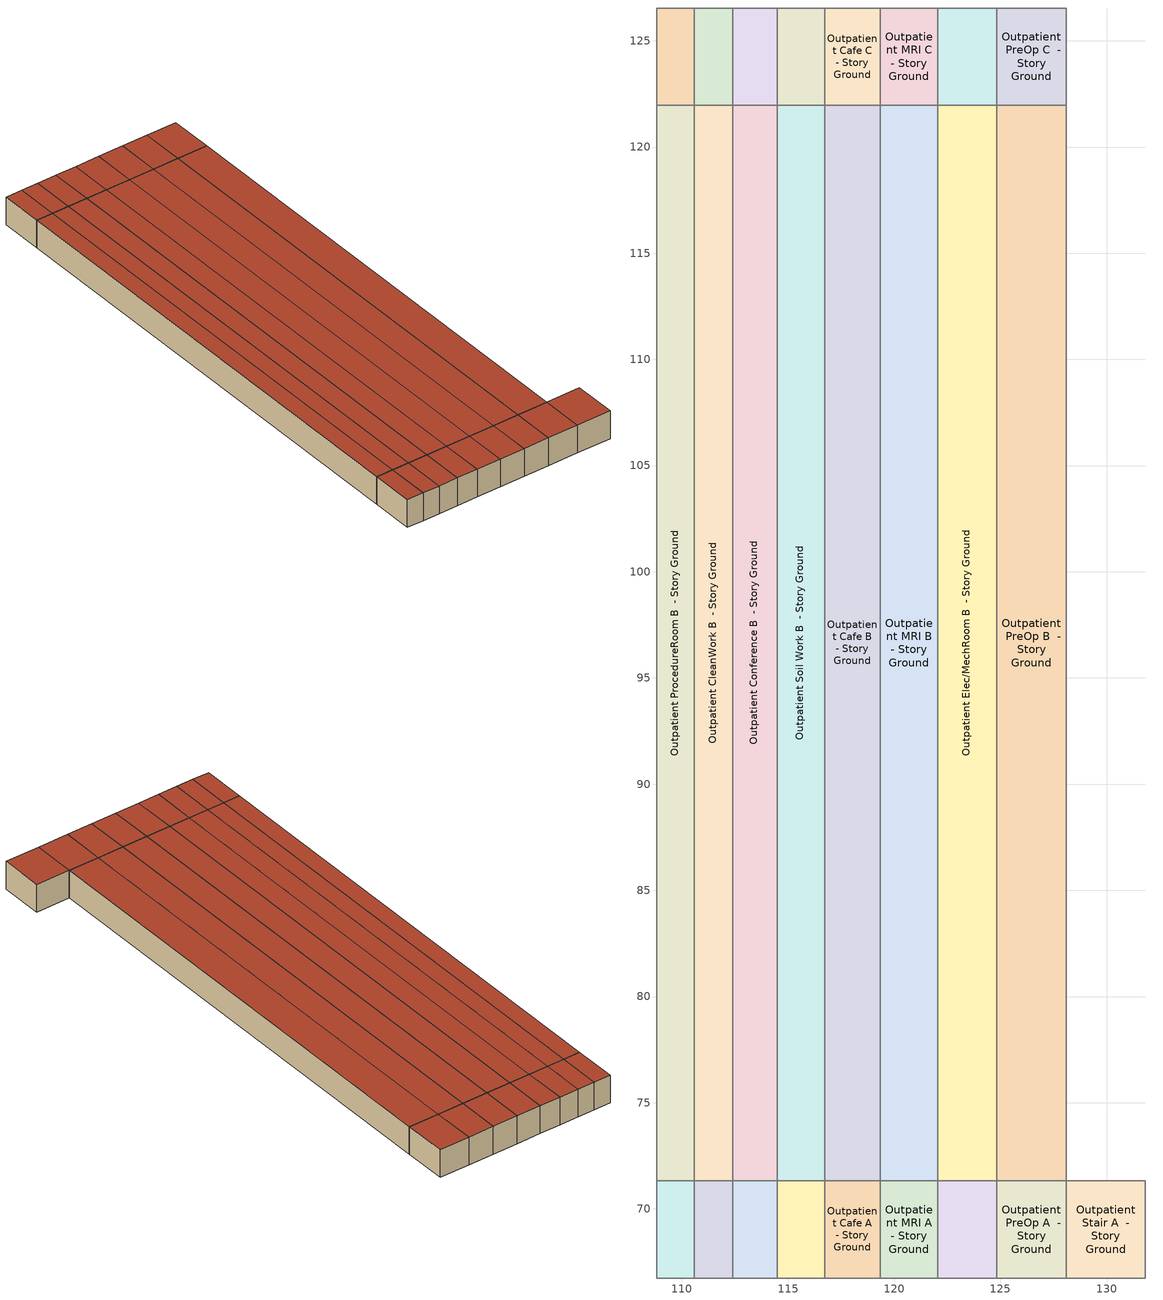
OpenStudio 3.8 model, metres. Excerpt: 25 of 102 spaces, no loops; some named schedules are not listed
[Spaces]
Outpatient ProcedureRoom A  - Story Ground
 floor ground (Foundation F 126 Perim 0 Area 814): 108.82,66.74 108.82,71.32 110.6,71.32 110.6,66.74 z0
 wall to Outpatient MRI_Control A  - Story Ground: 108.82,71.32 108.82,66.74 z0:3.05
 wall to Outpatient ProcedureRoom B  - Story Ground: 110.6,71.32 108.82,71.32 z0:3.05
 wall to Outpatient CleanWork A  - Story Ground: 110.6,66.74 110.6,71.32 z0:3.05
 wall adiabatic (Typical Interior Wall): 108.82,66.74 110.6,66.74 z0:3.05
 roof outside: 110.6,66.74 110.6,71.32 108.82,71.32 108.82,66.74 z3.05
Outpatient ProcedureRoom B  - Story Ground
 floor ground (Foundation F 126 Perim 0 Area 9016): 108.82,71.32 108.82,121.98 110.6,121.98 110.6,71.32 z0
 wall to Outpatient MRI_Control B  - Story Ground: 108.82,121.98 108.82,71.32 z0:3.05
 wall to Outpatient ProcedureRoom C  - Story Ground: 110.6,121.98 108.82,121.98 z0:3.05
 wall to Outpatient CleanWork B  - Story Ground: 110.6,71.32 110.6,121.98 z0:3.05
 roof outside: 110.6,71.32 110.6,121.98 108.82,121.98 108.82,71.32 z3.05
Outpatient ProcedureRoom C  - Story Ground
 floor ground (Foundation F 126 Perim 0 Area 814): 108.82,121.98 108.82,126.55 110.6,126.55 110.6,121.98 z0
 wall to Outpatient MRI_Control C  - Story Ground: 108.82,126.55 108.82,121.98 z0:3.05
 wall adiabatic (Typical Interior Wall): 110.6,126.55 108.82,126.55 z0:3.05
 wall to Outpatient CleanWork C  - Story Ground: 110.6,121.98 110.6,126.55 z0:3.05
 roof outside: 110.6,121.98 110.6,126.55 108.82,126.55 108.82,121.98 z3.05
Outpatient CleanWork A  - Story Ground
 floor ground (Foundation F 126 Perim 0 Area 825): 110.6,66.74 110.6,71.32 112.4,71.32 112.4,66.74 z0
 wall to Outpatient CleanWork B  - Story Ground: 112.4,71.32 110.6,71.32 z0:3.05
 wall to Outpatient Conference A  - Story Ground: 112.4,66.74 112.4,71.32 z0:3.05
 wall adiabatic (Typical Interior Wall): 110.6,66.74 112.4,66.74 z0:3.05
 roof outside: 112.4,66.74 112.4,71.32 110.6,71.32 110.6,66.74 z3.05
Outpatient CleanWork B  - Story Ground
 floor ground (Foundation F 126 Perim 0 Area 9145): 110.6,71.32 110.6,121.98 112.4,121.98 112.4,71.32 z0
 wall to Outpatient CleanWork C  - Story Ground: 112.4,121.98 110.6,121.98 z0:3.05
 wall to Outpatient Conference B  - Story Ground: 112.4,71.32 112.4,121.98 z0:3.05
 roof outside: 112.4,71.32 112.4,121.98 110.6,121.98 110.6,71.32 z3.05
Outpatient CleanWork C  - Story Ground
 floor ground (Foundation F 126 Perim 0 Area 825): 110.6,121.98 110.6,126.55 112.4,126.55 112.4,121.98 z0
 wall adiabatic (Typical Interior Wall): 112.4,126.55 110.6,126.55 z0:3.05
 wall to Outpatient Conference C  - Story Ground: 112.4,121.98 112.4,126.55 z0:3.05
 roof outside: 112.4,121.98 112.4,126.55 110.6,126.55 110.6,121.98 z3.05
Outpatient Conference A  - Story Ground
 floor ground (Foundation F 126 Perim 0 Area 953): 112.4,66.74 112.4,71.32 114.49,71.32 114.49,66.74 z0
 wall to Outpatient Conference B  - Story Ground: 114.49,71.32 112.4,71.32 z0:3.05
 wall to Outpatient Soil Work A  - Story Ground: 114.49,66.74 114.49,71.32 z0:3.05
 wall adiabatic (Typical Interior Wall): 112.4,66.74 114.49,66.74 z0:3.05
 roof outside: 114.49,66.74 114.49,71.32 112.4,71.32 112.4,66.74 z3.05
Outpatient Conference B  - Story Ground
 floor ground (Foundation F 126 Perim 0 Area 10562): 112.4,71.32 112.4,121.98 114.49,121.98 114.49,71.32 z0
 wall to Outpatient Conference C  - Story Ground: 114.49,121.98 112.4,121.98 z0:3.05
 wall to Outpatient Soil Work B  - Story Ground: 114.49,71.32 114.49,121.98 z0:3.05
 roof outside: 114.49,71.32 114.49,121.98 112.4,121.98 112.4,71.32 z3.05
Outpatient Conference C  - Story Ground
 floor ground (Foundation F 126 Perim 0 Area 953): 112.4,121.98 112.4,126.55 114.49,126.55 114.49,121.98 z0
 wall adiabatic (Typical Interior Wall): 114.49,126.55 112.4,126.55 z0:3.05
 wall to Outpatient Soil Work C  - Story Ground: 114.49,121.98 114.49,126.55 z0:3.05
 roof outside: 114.49,121.98 114.49,126.55 112.4,126.55 112.4,121.98 z3.05
Outpatient Soil Work A  - Story Ground
 floor ground (Foundation F 126 Perim 0 Area 1023): 114.49,66.74 114.49,71.32 116.72,71.32 116.72,66.74 z0
 wall to Outpatient Soil Work B  - Story Ground: 116.72,71.32 114.49,71.32 z0:3.05
 wall to Outpatient Cafe A  - Story Ground: 116.72,66.74 116.72,71.32 z0:3.05
 wall adiabatic (Typical Interior Wall): 114.49,66.74 116.72,66.74 z0:3.05
 roof outside: 116.72,66.74 116.72,71.32 114.49,71.32 114.49,66.74 z3.05
Outpatient Soil Work B  - Story Ground
 floor ground (Foundation F 126 Perim 0 Area 11335): 114.49,71.32 114.49,121.98 116.72,121.98 116.72,71.32 z0
 wall to Outpatient Soil Work C  - Story Ground: 116.72,121.98 114.49,121.98 z0:3.05
 wall to Outpatient Cafe B  - Story Ground: 116.72,71.32 116.72,121.98 z0:3.05
 roof outside: 116.72,71.32 116.72,121.98 114.49,121.98 114.49,71.32 z3.05
Outpatient Soil Work C  - Story Ground
 floor ground (Foundation F 126 Perim 0 Area 1023): 114.49,121.98 114.49,126.55 116.72,126.55 116.72,121.98 z0
 wall adiabatic (Typical Interior Wall): 116.72,126.55 114.49,126.55 z0:3.05
 wall to Outpatient Cafe C  - Story Ground: 116.72,121.98 116.72,126.55 z0:3.05
 roof outside: 116.72,121.98 116.72,126.55 114.49,126.55 114.49,121.98 z3.05
Outpatient Cafe A  - Story Ground
 floor ground (Foundation F 126 Perim 0 Area 1197): 116.72,66.74 116.72,71.32 119.34,71.32 119.34,66.74 z0
 wall to Outpatient Cafe B  - Story Ground: 119.34,71.32 116.72,71.32 z0:3.05
 wall to Outpatient MRI A  - Story Ground: 119.34,66.74 119.34,71.32 z0:3.05
 wall adiabatic (Typical Interior Wall): 116.72,66.74 119.34,66.74 z0:3.05
 roof outside: 119.34,66.74 119.34,71.32 116.72,71.32 116.72,66.74 z3.05
Outpatient Cafe B  - Story Ground
 floor ground (Foundation F 126 Perim 0 Area 13267): 116.72,71.32 116.72,121.98 119.34,121.98 119.34,71.32 z0
 wall to Outpatient Cafe C  - Story Ground: 119.34,121.98 116.72,121.98 z0:3.05
 wall to Outpatient MRI B  - Story Ground: 119.34,71.32 119.34,121.98 z0:3.05
 roof outside: 119.34,71.32 119.34,121.98 116.72,121.98 116.72,71.32 z3.05
Outpatient Cafe C  - Story Ground
 floor ground (Foundation F 126 Perim 0 Area 1197): 116.72,121.98 116.72,126.55 119.34,126.55 119.34,121.98 z0
 wall adiabatic (Typical Interior Wall): 119.34,126.55 116.72,126.55 z0:3.05
 wall to Outpatient MRI C  - Story Ground: 119.34,121.98 119.34,126.55 z0:3.05
 roof outside: 119.34,121.98 119.34,126.55 116.72,126.55 116.72,121.98 z3.05
Outpatient MRI A  - Story Ground
 floor ground (Foundation F 126 Perim 0 Area 1244): 119.34,66.74 119.34,71.32 122.06,71.32 122.06,66.74 z0
 wall to Outpatient MRI B  - Story Ground: 122.06,71.32 119.34,71.32 z0:3.05
 wall to Outpatient Elec/MechRoom A  - Story Ground: 122.06,66.74 122.06,71.32 z0:3.05
 wall adiabatic (Typical Interior Wall): 119.34,66.74 122.06,66.74 z0:3.05
 roof outside: 122.06,66.74 122.06,71.32 119.34,71.32 119.34,66.74 z3.05
Outpatient MRI B  - Story Ground
 floor ground (Foundation F 126 Perim 0 Area 13782): 119.34,71.32 119.34,121.98 122.06,121.98 122.06,71.32 z0
 wall to Outpatient MRI C  - Story Ground: 122.06,121.98 119.34,121.98 z0:3.05
 wall to Outpatient Elec/MechRoom B  - Story Ground: 122.06,71.32 122.06,121.98 z0:3.05
 roof outside: 122.06,71.32 122.06,121.98 119.34,121.98 119.34,71.32 z3.05
Outpatient MRI C  - Story Ground
 floor ground (Foundation F 126 Perim 0 Area 1244): 119.34,121.98 119.34,126.55 122.06,126.55 122.06,121.98 z0
 wall adiabatic (Typical Interior Wall): 122.06,126.55 119.34,126.55 z0:3.05
 wall to Outpatient Elec/MechRoom C  - Story Ground: 122.06,121.98 122.06,126.55 z0:3.05
 roof outside: 122.06,121.98 122.06,126.55 119.34,126.55 119.34,121.98 z3.05
Outpatient Elec/MechRoom A  - Story Ground
 floor ground (Foundation F 126 Perim 0 Area 1267): 122.06,66.74 122.06,71.32 124.83,71.32 124.83,66.74 z0
 wall to Outpatient Elec/MechRoom B  - Story Ground: 124.83,71.32 122.06,71.32 z0:3.05
 wall to Outpatient PreOp A  - Story Ground: 124.83,66.74 124.83,71.32 z0:3.05
 wall adiabatic (Typical Interior Wall): 122.06,66.74 124.83,66.74 z0:3.05
 roof outside: 124.83,66.74 124.83,71.32 122.06,71.32 122.06,66.74 z3.05
Outpatient Elec/MechRoom B  - Story Ground
 floor ground (Foundation F 126 Perim 0 Area 14039): 122.06,71.32 122.06,121.98 124.83,121.98 124.83,71.32 z0
 wall to Outpatient Elec/MechRoom C  - Story Ground: 124.83,121.98 122.06,121.98 z0:3.05
 wall to Outpatient PreOp B  - Story Ground: 124.83,71.32 124.83,121.98 z0:3.05
 roof outside: 124.83,71.32 124.83,121.98 122.06,121.98 122.06,71.32 z3.05
Outpatient Elec/MechRoom C  - Story Ground
 floor ground (Foundation F 126 Perim 0 Area 1267): 122.06,121.98 122.06,126.55 124.83,126.55 124.83,121.98 z0
 wall adiabatic (Typical Interior Wall): 124.83,126.55 122.06,126.55 z0:3.05
 wall to Outpatient PreOp C  - Story Ground: 124.83,121.98 124.83,126.55 z0:3.05
 roof outside: 124.83,121.98 124.83,126.55 122.06,126.55 122.06,121.98 z3.05
Outpatient PreOp A  - Story Ground
 floor ground (Foundation F 126 Perim 0 Area 150): 124.83,66.74 124.83,71.32 128.11,71.32 128.11,66.74 z0
 wall to Outpatient PreOp B  - Story Ground: 128.11,71.32 124.83,71.32 z0:3.05
 wall to Outpatient Stair A  - Story Ground: 128.11,66.74 128.11,71.32 z0:3.05
 wall adiabatic (Typical Interior Wall): 124.83,66.74 128.11,66.74 z0:3.05
 roof outside: 128.11,66.74 128.11,71.32 124.83,71.32 124.83,66.74 z3.05
Outpatient PreOp B  - Story Ground
 floor ground (Foundation F 126 Perim 0 Area 16615): 124.83,71.32 124.83,121.98 128.11,121.98 128.11,71.32 z0
 wall to Outpatient PreOp C  - Story Ground: 128.11,121.98 124.83,121.98 z0:3.05
 wall to Outpatient Stair B  - Story Ground: 128.11,71.32 128.11,121.98 z0:3.05
 roof outside: 128.11,71.32 128.11,121.98 124.83,121.98 124.83,71.32 z3.05
Outpatient PreOp C  - Story Ground
 floor ground (Foundation F 126 Perim 0 Area 150): 124.83,121.98 124.83,126.55 128.11,126.55 128.11,121.98 z0
 wall adiabatic (Typical Interior Wall): 128.11,126.55 124.83,126.55 z0:3.05
 wall to Outpatient Stair C  - Story Ground: 128.11,121.98 128.11,126.55 z0:3.05
 roof outside: 128.11,121.98 128.11,126.55 124.83,126.55 124.83,121.98 z3.05
Outpatient Stair A  - Story Ground
 floor ground (Foundation F 126 Perim 0 Area 1697): 128.11,66.74 128.11,71.32 131.83,71.32 131.83,66.74 z0
 wall to Outpatient Stair B  - Story Ground: 131.83,71.32 128.11,71.32 z0:3.05
 wall to Outpatient Lobby A  - Story Ground: 131.83,66.74 131.83,71.32 z0:3.05
 wall adiabatic (Typical Interior Wall): 128.11,66.74 131.83,66.74 z0:3.05
 roof outside: 131.83,66.74 131.83,71.32 128.11,71.32 128.11,66.74 z3.05
[Site]
Marietta Dobbins Af_GA_USA: Latitude {deg}=33.92; Longitude {deg}=-84.52; Time Zone {hr}=-5; Elevation {m}=326; Terrain=City
[Site:WaterMainsTemperature]
Calculation Method=Correlation; Annual Average Outdoor Air Temperature {C}=16.8267; Maximum Difference In Monthly Average Outdoor Air Temperatures {deltaC}=22.58
[SizingPeriod:DesignDay] Barometric Pressure {Pa}=97470; Rain Indicator=No; Snow Indicator=No; Day of Month=21; Daylight Saving Time Indicator=No; Humidity Condition Type=Wetbulb; Dry-Bulb Temperature Range Modifier Type=DefaultMultipliers
Name | Maximum Dry-Bulb Temperature {C} | Daily Dry-Bulb Temperature Range {deltaC} | Wind Speed {m/s} | Wind Direction {deg} | Month | Day Type | Wetbulb or DewPoint at Maximum Dry-Bulb {C} | Solar Model Indicator | ASHRAE Clear Sky Optical Depth for Beam Irradiance | ASHRAE Clear Sky Optical Depth for Diffuse Irradiance | Sky Clearness
Marietta Dobbins Af Ann Clg .4% Condns DB=>MWB 1 | 34.2 | 9.7 | 2.6 | 300 | 7 | SummerDesignDay | 23.4 | ASHRAETau | 0.439 | 2.196
Marietta Dobbins Af Ann Clg .4% Condns WB=>MDB 1 | 31.1 | 9.7 | 2.6 | 300 | 7 | SummerDesignDay | 25.2 | ASHRAETau | 0.439 | 2.196
Marietta Dobbins Af Ann Htg 99.6% Condns DB 1 | -7.3 | 0 | 4.9 | 310 | 1 | WinterDesignDay | -7.3 | ASHRAEClearSky |  |  | 0
Marietta Dobbins Af August .4% Condns DB=>MCWB 1 | 35.6 | 9.2 | 2.6 | 300 | 8 | SummerDesignDay | 24 | ASHRAETau | 0.427 | 2.269
[ClimateZones]
Climate Zone Institution Name 1=ASHRAE; Climate Zone Document Name 1=ANSI/ASHRAE Standard 169; Climate Zone Document Year 1=2006; Climate Zone Value 1=ASHRAE 169-2013-3A
[Building]
ComStock DOE Ref Pre-1980|Outpatient: Default Construction Set=ComStock DOE Ref Pre-1980 - Outpatient - ASHRAE 169-2013-3A; Default Schedule Set=Building Default Schedule Set; Standards Building Type=Outpatient
[Site:GroundTemperature:FCfactorMethod]
January Ground Temperature {C}=16; February Ground Temperature {C}=11.9; March Ground Temperature {C}=7.7; April Ground Temperature {C}=4; May Ground Temperature {C}=7.9; June Ground Temperature {C}=13.8; July Ground Temperature {C}=17.2; August Ground Temperature {C}=20.8; September Ground Temperature {C}=24.8; October Ground Temperature {C}=26.1; November Ground Temperature {C}=26.5; December Ground Temperature {C}=22.5
[Construction:FfactorGroundFloor] F-Factor {W/m-K}=1.26344; PerimeterExposed {m}=0
Name | Area {m2}
Foundation F 126 Perim 0 Area 1697 | 16.9717
Foundation F 126 Perim 0 Area 150 | 14.9955
Foundation F 126 Perim 0 Area 16615 | 166.155
Foundation F 126 Perim 0 Area 14039 | 140.394
Foundation F 126 Perim 0 Area 1267 | 12.6706
Foundation F 126 Perim 0 Area 1244 | 12.4381
Foundation F 126 Perim 0 Area 13267 | 132.666
Foundation F 126 Perim 0 Area 1197 | 11.9732
Foundation F 126 Perim 0 Area 1023 | 10.2295
Foundation F 126 Perim 0 Area 953 | 9.53203
Foundation F 126 Perim 0 Area 9016 | 90.1614
Foundation F 126 Perim 0 Area 825 | 8.25334
Foundation F 126 Perim 0 Area 814 | 8.13709
Foundation F 126 Perim 0 Area 13782 | 137.818
Foundation F 126 Perim 0 Area 9145 | 91.4494
Foundation F 126 Perim 0 Area 11335 | 113.346
Foundation F 126 Perim 0 Area 10562 | 105.618
[DefaultConstructionSet]
ComStock DOE Ref Pre-1980 - Outpatient - ASHRAE 169-2013-3A: Default Exterior Surface Constructions=Default Surface Constructions 1; Default Interior Surface Constructions=Default Surface Constructions 2; Default Ground Contact Surface Constructions=Default Surface Constructions 3; Default Exterior SubSurface Constructions=Default Sub Surface Constructions 1; Default Interior SubSurface Constructions=Default Sub Surface Constructions 2; Interior Partition Construction=Typical Interior Partition
[DefaultSurfaceConstructions]
Name | Floor Construction | Wall Construction | Roof Ceiling Construction
Default Surface Constructions 1 | Typical Insulated Exterior Mass Floor | Typical Insulated Wood Framed Exterior Wall R-4.44 | Typical IEAD Roof R-10.0
Default Surface Constructions 2 | Typical Interior Floor | Typical Interior Wall | Typical Interior Ceiling
Default Surface Constructions 3 | Typical Insulated Carpeted 6in Slab Floor | Typical Insulated Basement Mass Wall
[Construction]
Typical Insulated Exterior Mass Floor: 4 in. Normalweight Concrete Floor, Typical Carpet Pad
Typical IEAD Roof R-10.0: Roof Membrane, Typical Insulation R-8.88, Metal Roof Surface
Typical Interior Floor: 100mm Normalweight concrete floor, CP02 CARPET PAD
Typical Interior Wall: G01 13mm gypsum board, G01 13mm gypsum board
Typical Interior Ceiling: CP02 CARPET PAD, 100mm Normalweight concrete floor
Typical Insulated Carpeted 6in Slab Floor: 6 in. Normalweight Concrete Floor, Typical Carpet Pad
Typical Insulated Basement Mass Wall: 8 in. Concrete Block Basement Wall
U 1.22 SHGC 0.54 Simple Glazing Window U-1.22 SHGC 0.54: U 1.22 SHGC 0.54 Simple Glazing U-1.22 SHGC 0.54
U 1.22 SHGC 0.54 Simple Glazing Window U-1.22 SHGC 0.54 1: U 1.22 SHGC 0.54 Simple Glazing U-1.22 SHGC 0.54 1
Typical Insulated Metal Door: F08 Metal surface, Typical Insulation R-2.27 1
U 0.88 SHGC 0.16 Sgl Ref-A-L Clr 6mm: REF A CLEAR LO 6MM
Typical Overhead Door: Typical Insulation R-2.27 1
Typical Interior Window: Clear 3mm
Typical Interior Door; Typical Interior Partition: G05 25mm wood
Typical Insulated Wood Framed Exterior Wall R-4.44: 25mm Stucco, 5/8 in. Gypsum Board, Typical Insulation R-2.27 1, 5/8 in. Gypsum Board
InteriorFurnishings 1: Std Wood 6inch 1
[Material] Thermal Absorptance=0.9
Name | Roughness | Thickness {m} | Conductivity {W/m-K} | Density {kg/m3} | Specific Heat {J/kg-K} | Solar Absorptance | Visible Absorptance
4 in. Normalweight Concrete Floor | MediumRough | 0.1016 | 2.31 | 2322 | 832 | 0.7 | 0.7
25mm Stucco | Smooth | 0.0254 | 0.72 | 1856 | 840 | 0.7 | 0.7
5/8 in. Gypsum Board | MediumSmooth | 0.0159 | 0.16 | 800 | 1090 | 0.7 | 0.7
Roof Membrane | VeryRough | 0.0095 | 0.16 | 1121.29 | 1460 | 0.7 | 0.7
Metal Roof Surface; F08 Metal surface | Smooth | 0.0008 | 45.28 | 7824 | 500 | 0.7 | 0.7
100mm Normalweight concrete floor | MediumRough | 0.1016 | 2.31045 | 2322 | 832.557 | 0.7 | 0.7
G01 13mm gypsum board | Smooth | 0.0127 | 0.160031 | 800.001 | 1090.73 | 0.7 | 0.5
6 in. Normalweight Concrete Floor | MediumRough | 0.1524 | 2.31 | 2322 | 832 | 0.7 | 0.7
8 in. Concrete Block Basement Wall | MediumRough | 0.2032 | 1.326 | 1842 | 912 | 0.7 | 0.7
G05 25mm wood | MediumSmooth | 0.0254 | 0.15 | 608 | 1630 | 0.5 | 0.5
Std Wood 6inch 1 | MediumSmooth | 0.15 | 0.12 | 540 | 1210 | 0.7 | 0.7
[Material:NoMass] Roughness=Smooth; Thermal Absorptance=0.9; Solar Absorptance=0.7
Name | Thermal Resistance {m2-K/W} | Visible Absorptance
Typical Carpet Pad; CP02 CARPET PAD | 0.21648 | 0.8
Typical Insulation R-8.88 | 1.56434 | 0.7
Typical Insulation R-2.27 1 | 0.39899 | 0.7
[DefaultSubSurfaceConstructions]
Name | Fixed Window Construction | Operable Window Construction | Door Construction | Glass Door Construction | Overhead Door Construction | Tubular Daylight Dome Construction | Tubular Daylight Diffuser Construction
Default Sub Surface Constructions 1 | U 1.22 SHGC 0.54 Simple Glazing Window U-1.22 SHGC 0.54 | U 1.22 SHGC 0.54 Simple Glazing Window U-1.22 SHGC 0.54 1 | Typical Insulated Metal Door | U 0.88 SHGC 0.16 Sgl Ref-A-L Clr 6mm | Typical Overhead Door | Typical Interior Window | Typical Interior Window
Default Sub Surface Constructions 2 | Typical Interior Window | Typical Interior Window | Typical Interior Door
[WindowMaterial:SimpleGlazingSystem] U-Factor {W/m2-K}=6.92748; Solar Heat Gain Coefficient=0.54; Visible Transmittance=0.38
U 1.22 SHGC 0.54 Simple Glazing U-1.22 SHGC 0.54; U 1.22 SHGC 0.54 Simple Glazing U-1.22 SHGC 0.54 1
[WindowMaterial:Glazing] Optical Data Type=SpectralAverage; Infrared Transmittance at Normal Incidence=0; Front Side Infrared Hemispherical Emissivity=0.84; Conductivity {W/m-K}=0.9; Dirt Correction Factor for Solar and Visible Transmittance=1; Solar Diffusing=No
Name | Thickness {m} | Solar Transmittance at Normal Incidence | Front Side Solar Reflectance at Normal Incidence | Back Side Solar Reflectance at Normal Incidence | Visible Transmittance at Normal Incidence | Front Side Visible Reflectance at Normal Incidence | Back Side Visible Reflectance at Normal Incidence | Back Side Infrared Hemispherical Emissivity
REF A CLEAR LO 6MM | 0.006 | 0.066 | 0.341 | 0.493 | 0.08 | 0.41 | 0.37 | 0.4
Clear 3mm | 0.003 | 0.837 | 0.075 | 0.075 | 0.898 | 0.081 | 0.081 | 0.84
[SpaceType] Standards Building Type=Outpatient
Name | Default Schedule Set | Design Specification Outdoor Air Object | Standards Space Type
Outpatient ProcedureRoom - ComStock DOE Ref Pre-1980 | Outpatient ProcedureRoom Schedule Set | Outpatient ProcedureRoom Ventilation | ProcedureRoom
Outpatient CleanWork - ComStock DOE Ref Pre-1980 | Outpatient CleanWork Schedule Set | Outpatient CleanWork Ventilation | CleanWork
Outpatient Conference - ComStock DOE Ref Pre-1980 | Outpatient Conference Schedule Set | Outpatient Conference Ventilation | Conference
Outpatient Soil Work - ComStock DOE Ref Pre-1980 | Outpatient Soil Work Schedule Set | Outpatient Soil Work Ventilation | Soil Work
Outpatient Cafe - ComStock DOE Ref Pre-1980 | Outpatient Cafe Schedule Set | Outpatient Cafe Ventilation | Cafe
Outpatient MRI - ComStock DOE Ref Pre-1980 | Outpatient MRI Schedule Set | Outpatient MRI Ventilation | MRI
Outpatient Elec/MechRoom - ComStock DOE Ref Pre-1980 | Outpatient Elec/MechRoom Schedule Set | Outpatient Elec/MechRoom Ventilation | Elec/MechRoom
Outpatient PreOp - ComStock DOE Ref Pre-1980 | Outpatient PreOp Schedule Set | Outpatient PreOp Ventilation | PreOp
Outpatient Stair - ComStock DOE Ref Pre-1980 | Outpatient Stair Schedule Set | Outpatient Stair Ventilation | Stair
[BuildingStory]
Story Ground: Nominal Z Coordinate {m}=0; Nominal Floor to Floor Height {m}=3.048
[Space] Building Story=Story Ground
Name | Space Type | Thermal Zone
Outpatient ProcedureRoom A  - Story Ground | Outpatient ProcedureRoom - ComStock DOE Ref Pre-1980 | Zone Outpatient ProcedureRoom A  - Story Ground
Outpatient ProcedureRoom B  - Story Ground | Outpatient ProcedureRoom - ComStock DOE Ref Pre-1980 | Zone Outpatient ProcedureRoom B  - Story Ground
Outpatient ProcedureRoom C  - Story Ground | Outpatient ProcedureRoom - ComStock DOE Ref Pre-1980 | Zone Outpatient ProcedureRoom C  - Story Ground
Outpatient CleanWork A  - Story Ground | Outpatient CleanWork - ComStock DOE Ref Pre-1980 | Zone Outpatient CleanWork A  - Story Ground
Outpatient CleanWork B  - Story Ground | Outpatient CleanWork - ComStock DOE Ref Pre-1980 | Zone Outpatient CleanWork B  - Story Ground
Outpatient CleanWork C  - Story Ground | Outpatient CleanWork - ComStock DOE Ref Pre-1980 | Zone Outpatient CleanWork C  - Story Ground
Outpatient Conference A  - Story Ground | Outpatient Conference - ComStock DOE Ref Pre-1980 | Zone Outpatient Conference A  - Story Ground
Outpatient Conference B  - Story Ground | Outpatient Conference - ComStock DOE Ref Pre-1980 | Zone Outpatient Conference B  - Story Ground
Outpatient Conference C  - Story Ground | Outpatient Conference - ComStock DOE Ref Pre-1980 | Zone Outpatient Conference C  - Story Ground
Outpatient Soil Work A  - Story Ground | Outpatient Soil Work - ComStock DOE Ref Pre-1980 | Zone Outpatient Soil Work A  - Story Ground
Outpatient Soil Work B  - Story Ground | Outpatient Soil Work - ComStock DOE Ref Pre-1980 | Zone Outpatient Soil Work B  - Story Ground
Outpatient Soil Work C  - Story Ground | Outpatient Soil Work - ComStock DOE Ref Pre-1980 | Zone Outpatient Soil Work C  - Story Ground
Outpatient Cafe A  - Story Ground | Outpatient Cafe - ComStock DOE Ref Pre-1980 | Zone Outpatient Cafe A  - Story Ground
Outpatient Cafe B  - Story Ground | Outpatient Cafe - ComStock DOE Ref Pre-1980 | Zone Outpatient Cafe B  - Story Ground
Outpatient Cafe C  - Story Ground | Outpatient Cafe - ComStock DOE Ref Pre-1980 | Zone Outpatient Cafe C  - Story Ground
Outpatient MRI A  - Story Ground | Outpatient MRI - ComStock DOE Ref Pre-1980 | Zone Outpatient MRI A  - Story Ground
Outpatient MRI B  - Story Ground | Outpatient MRI - ComStock DOE Ref Pre-1980 | Zone Outpatient MRI B  - Story Ground
Outpatient MRI C  - Story Ground | Outpatient MRI - ComStock DOE Ref Pre-1980 | Zone Outpatient MRI C  - Story Ground
Outpatient Elec/MechRoom A  - Story Ground | Outpatient Elec/MechRoom - ComStock DOE Ref Pre-1980 | Zone Outpatient Elec/MechRoom A  - Story Ground
Outpatient Elec/MechRoom B  - Story Ground | Outpatient Elec/MechRoom - ComStock DOE Ref Pre-1980 | Zone Outpatient Elec/MechRoom B  - Story Ground
Outpatient Elec/MechRoom C  - Story Ground | Outpatient Elec/MechRoom - ComStock DOE Ref Pre-1980 | Zone Outpatient Elec/MechRoom C  - Story Ground
Outpatient PreOp A  - Story Ground | Outpatient PreOp - ComStock DOE Ref Pre-1980 | Zone Outpatient PreOp A  - Story Ground
Outpatient PreOp B  - Story Ground | Outpatient PreOp - ComStock DOE Ref Pre-1980 | Zone Outpatient PreOp B  - Story Ground
Outpatient PreOp C  - Story Ground | Outpatient PreOp - ComStock DOE Ref Pre-1980 | Zone Outpatient PreOp C  - Story Ground
Outpatient Stair A  - Story Ground | Outpatient Stair - ComStock DOE Ref Pre-1980 | Zone Outpatient Stair A  - Story Ground
[ThermalZone] Multiplier=1; Use Ideal Air Loads=No
Name | Thermostat
Zone Outpatient ProcedureRoom A  - Story Ground | Outpatient ProcedureRoom - ComStock DOE Ref Pre-1980 Thermostat
Zone Outpatient ProcedureRoom B  - Story Ground | Outpatient ProcedureRoom - ComStock DOE Ref Pre-1980 Thermostat 1
Zone Outpatient ProcedureRoom C  - Story Ground | Outpatient ProcedureRoom - ComStock DOE Ref Pre-1980 Thermostat 2
Zone Outpatient CleanWork A  - Story Ground | Outpatient CleanWork - ComStock DOE Ref Pre-1980 Thermostat
Zone Outpatient CleanWork B  - Story Ground | Outpatient CleanWork - ComStock DOE Ref Pre-1980 Thermostat 1
Zone Outpatient CleanWork C  - Story Ground | Outpatient CleanWork - ComStock DOE Ref Pre-1980 Thermostat 2
Zone Outpatient Conference A  - Story Ground | Outpatient Conference - ComStock DOE Ref Pre-1980 Thermostat
Zone Outpatient Conference B  - Story Ground | Outpatient Conference - ComStock DOE Ref Pre-1980 Thermostat 1
Zone Outpatient Conference C  - Story Ground | Outpatient Conference - ComStock DOE Ref Pre-1980 Thermostat 2
Zone Outpatient Soil Work A  - Story Ground | Outpatient Soil Work - ComStock DOE Ref Pre-1980 Thermostat
Zone Outpatient Soil Work B  - Story Ground | Outpatient Soil Work - ComStock DOE Ref Pre-1980 Thermostat 1
Zone Outpatient Soil Work C  - Story Ground | Outpatient Soil Work - ComStock DOE Ref Pre-1980 Thermostat 2
Zone Outpatient Cafe A  - Story Ground | Outpatient Cafe - ComStock DOE Ref Pre-1980 Thermostat
Zone Outpatient Cafe B  - Story Ground | Outpatient Cafe - ComStock DOE Ref Pre-1980 Thermostat 1
Zone Outpatient Cafe C  - Story Ground | Outpatient Cafe - ComStock DOE Ref Pre-1980 Thermostat 2
Zone Outpatient MRI A  - Story Ground | Outpatient MRI - ComStock DOE Ref Pre-1980 Thermostat
Zone Outpatient MRI B  - Story Ground | Outpatient MRI - ComStock DOE Ref Pre-1980 Thermostat 1
Zone Outpatient MRI C  - Story Ground | Outpatient MRI - ComStock DOE Ref Pre-1980 Thermostat 2
Zone Outpatient Elec/MechRoom A  - Story Ground | Outpatient Elec/MechRoom - ComStock DOE Ref Pre-1980 Thermostat
Zone Outpatient Elec/MechRoom B  - Story Ground | Outpatient Elec/MechRoom - ComStock DOE Ref Pre-1980 Thermostat 1
Zone Outpatient Elec/MechRoom C  - Story Ground | Outpatient Elec/MechRoom - ComStock DOE Ref Pre-1980 Thermostat 2
Zone Outpatient PreOp A  - Story Ground | Outpatient PreOp - ComStock DOE Ref Pre-1980 Thermostat
Zone Outpatient PreOp B  - Story Ground | Outpatient PreOp - ComStock DOE Ref Pre-1980 Thermostat 1
Zone Outpatient PreOp C  - Story Ground | Outpatient PreOp - ComStock DOE Ref Pre-1980 Thermostat 2
Zone Outpatient Stair A  - Story Ground | Outpatient Stair - ComStock DOE Ref Pre-1980 Thermostat
[Lights:Definition] Design Level Calculation Method=Watts/Area; Fraction Visible=0.2; Return Air Fraction=0
Name | Watts per Space Floor Area {W/m2} | Fraction Radiant
Outpatient Conference - ComStock DOE Ref Pre-1980 General Lights Definition | 5.43828 | 0.31
Outpatient Conference - ComStock DOE Ref Pre-1980 Task Lights Definition | 1.71048 | 0.125
Outpatient Conference - ComStock DOE Ref Pre-1980 Wall Wash Lights Definition | 2.57398 | 0.125
Outpatient Cafe - ComStock DOE Ref Pre-1980 General Lights Definition | 3.51996 | 0.31
Outpatient Cafe - ComStock DOE Ref Pre-1980 Task Lights Definition | 0.956049 | 0.125
Outpatient Cafe - ComStock DOE Ref Pre-1980 Wall Wash Lights Definition | 2.47267 | 0.125
Outpatient CleanWork - ComStock DOE Ref Pre-1980 General Lights Definition; Outpatient PreOp - ComStock DOE Ref Pre-1980 General Lights Definition; Outpatient Soil Work - ComStock DOE Ref Pre-1980 General Lights Definition | 2.36313 | 0.31
Outpatient CleanWork - ComStock DOE Ref Pre-1980 Task Lights Definition; Outpatient PreOp - ComStock DOE Ref Pre-1980 Task Lights Definition; Outpatient Soil Work - ComStock DOE Ref Pre-1980 Task Lights Definition | 15.7452 | 0.125
Outpatient Elec/MechRoom - ComStock DOE Ref Pre-1980 General Lights Definition | 3.92888 | 0.31
Outpatient Elec/MechRoom - ComStock DOE Ref Pre-1980 Task Lights Definition | 3.02684 | 0.125
Outpatient Stair - ComStock DOE Ref Pre-1980 General Lights Definition | 4.78496 | 0.31
Outpatient Stair - ComStock DOE Ref Pre-1980 Wall Wash Lights Definition | 2.85308 | 0.125
Outpatient MRI - ComStock DOE Ref Pre-1980 General Lights Definition | 5.10109 | 0.31
Outpatient ProcedureRoom - ComStock DOE Ref Pre-1980 General Lights Definition | 12.1333 | 0.31
Outpatient ProcedureRoom - ComStock DOE Ref Pre-1980 Task Lights Definition | 0.013568 | 0.125
[ElectricEquipment:Definition] Design Level Calculation Method=Watts/Area; Fraction Latent=0; Fraction Radiant=0.5; Fraction Lost=0
Name | Watts per Space Floor Area {W/m2}
Outpatient Cafe Elec Equip Definition; Outpatient Conference Elec Equip Definition | 10.7639
Outpatient CleanWork Elec Equip Definition; Outpatient PreOp Elec Equip Definition; Outpatient Soil Work Elec Equip Definition | 21.5278
Outpatient Elec/MechRoom Elec Equip Definition | 53.8196
Outpatient MRI Elec Equip Definition | 573.716
Outpatient ProcedureRoom Elec Equip Definition | 32.2917
[ElectricEquipment]
Name | Electric Equipment Definition | Space or SpaceType
Outpatient Cafe Elec Equip | Outpatient Cafe Elec Equip Definition | Outpatient Cafe - ComStock DOE Ref Pre-1980
Outpatient CleanWork Elec Equip | Outpatient CleanWork Elec Equip Definition | Outpatient CleanWork - ComStock DOE Ref Pre-1980
Outpatient Conference Elec Equip | Outpatient Conference Elec Equip Definition | Outpatient Conference - ComStock DOE Ref Pre-1980
Outpatient Elec/MechRoom Elec Equip | Outpatient Elec/MechRoom Elec Equip Definition | Outpatient Elec/MechRoom - ComStock DOE Ref Pre-1980
Outpatient MRI Elec Equip | Outpatient MRI Elec Equip Definition | Outpatient MRI - ComStock DOE Ref Pre-1980
Outpatient PreOp Elec Equip | Outpatient PreOp Elec Equip Definition | Outpatient PreOp - ComStock DOE Ref Pre-1980
Outpatient ProcedureRoom Elec Equip | Outpatient ProcedureRoom Elec Equip Definition | Outpatient ProcedureRoom - ComStock DOE Ref Pre-1980
Outpatient Soil Work Elec Equip | Outpatient Soil Work Elec Equip Definition | Outpatient Soil Work - ComStock DOE Ref Pre-1980
[DesignSpecification:OutdoorAir]
Name | Outdoor Air Method | Outdoor Air Flow per Person {m3/s-person} | Outdoor Air Flow per Floor Area {m3/s-m2} | Outdoor Air Flow Air Changes per Hour {1/hr}
Outpatient Cafe Ventilation; Outpatient Conference Ventilation | Sum | 0.00943895
Outpatient CleanWork Ventilation; Outpatient MRI Ventilation | Sum |  | 0.001524
Outpatient Elec/MechRoom Ventilation; Outpatient Stair Ventilation |  | 0 | 0 | 0
Outpatient PreOp Ventilation | Sum |  | 0.00169164
Outpatient ProcedureRoom Ventilation | Sum |  | 0.0023876
Outpatient Soil Work Ventilation | Sum |  | 0.00282448
[DefaultScheduleSet]
Name | Number of People Schedule | People Activity Level Schedule | Lighting Schedule | Electric Equipment Schedule | Infiltration Schedule | Hours of Operation Schedule
Outpatient Cafe Schedule Set; Outpatient CleanWork Schedule Set; Outpatient Conference Schedule Set; Outpatient Elec/MechRoom Schedule Set; Outpatient PreOp Schedule Set; Outpatient ProcedureRoom Schedule Set; Outpatient Soil Work Schedule Set; Outpatient Stair Schedule Set | Outpatient Bldg Occ | Outpatient Activity | Outpatient Bldg Light | Outpatient Bldg Equip | Outpatient Infil
Outpatient MRI Schedule Set | Outpatient Bldg Occ | Outpatient Activity | Outpatient Bldg Light | Outpatient Radiology Equip | Outpatient Infil
Building Default Schedule Set |  |  |  |  |  | Building Hours of Operation NonResidential
[People:Definition] Number of People Calculation Method=People/Area; Fraction Radiant=0.3
Name | People per Space Floor Area {person/m2}
Outpatient Cafe People Definition | 0.999967
Outpatient CleanWork People Definition; Outpatient MRI People Definition; Outpatient ProcedureRoom People Definition; Outpatient Soil Work People Definition | 0.199993
Outpatient Conference People Definition | 0.499984
Outpatient PreOp People Definition | 0.0999967
[People] Work Efficiency Schedule=Work Efficiency Schedule; Clothing Insulation Schedule=Clothing Schedule; Air Velocity Schedule=Air Velocity Schedule; Multiplier=1
Name | People Definition | Space or SpaceType
Outpatient Cafe People | Outpatient Cafe People Definition | Outpatient Cafe - ComStock DOE Ref Pre-1980
Outpatient CleanWork People | Outpatient CleanWork People Definition | Outpatient CleanWork - ComStock DOE Ref Pre-1980
Outpatient Conference People | Outpatient Conference People Definition | Outpatient Conference - ComStock DOE Ref Pre-1980
Outpatient MRI People | Outpatient MRI People Definition | Outpatient MRI - ComStock DOE Ref Pre-1980
Outpatient PreOp People | Outpatient PreOp People Definition | Outpatient PreOp - ComStock DOE Ref Pre-1980
Outpatient ProcedureRoom People | Outpatient ProcedureRoom People Definition | Outpatient ProcedureRoom - ComStock DOE Ref Pre-1980
Outpatient Soil Work People | Outpatient Soil Work People Definition | Outpatient Soil Work - ComStock DOE Ref Pre-1980
[Exterior:Lights:Definition]
Name | Design Level {W}
Parking Areas and Drives Def (W/ft^2) | 0.0414577
Building Facades Def (W/ft^2) | 0.2
Main Entries Def (W/ft) | 30
Other Doors Def (W/ft) | 20
[Exterior:Lights] Schedule=Always On Discrete; Control Option=AstronomicalClock
Name | Exterior Lights Definition | Multiplier
Parking Areas and Drives | Parking Areas and Drives Def (W/ft^2) | 303750
Building Facades | Building Facades Def (W/ft^2) | 17366.5
Main Entries | Main Entries Def (W/ft) | 120
Other Doors | Other Doors Def (W/ft) | 311.4
[ThermostatSetpoint:DualSetpoint] Heating Setpoint Temperature Schedule=Outpatient HtgSetp; Cooling Setpoint Temperature Schedule=Outpatient ClgSetp
Outpatient Cafe - ComStock DOE Ref Pre-1980 Thermostat; Outpatient Cafe - ComStock DOE Ref Pre-1980 Thermostat 1; Outpatient Cafe - ComStock DOE Ref Pre-1980 Thermostat 2; Outpatient CleanWork - ComStock DOE Ref Pre-1980 Thermostat; Outpatient CleanWork - ComStock DOE Ref Pre-1980 Thermostat 1; Outpatient CleanWork - ComStock DOE Ref Pre-1980 Thermostat 2; Outpatient Conference - ComStock DOE Ref Pre-1980 Thermostat; Outpatient Conference - ComStock DOE Ref Pre-1980 Thermostat 1; Outpatient Conference - ComStock DOE Ref Pre-1980 Thermostat 2; Outpatient Elec/MechRoom - ComStock DOE Ref Pre-1980 Thermostat; Outpatient Elec/MechRoom - ComStock DOE Ref Pre-1980 Thermostat 1; Outpatient Elec/MechRoom - ComStock DOE Ref Pre-1980 Thermostat 2; Outpatient MRI - ComStock DOE Ref Pre-1980 Thermostat; Outpatient MRI - ComStock DOE Ref Pre-1980 Thermostat 1; Outpatient MRI - ComStock DOE Ref Pre-1980 Thermostat 2; Outpatient PreOp - ComStock DOE Ref Pre-1980 Thermostat; Outpatient PreOp - ComStock DOE Ref Pre-1980 Thermostat 1; Outpatient PreOp - ComStock DOE Ref Pre-1980 Thermostat 2; Outpatient ProcedureRoom - ComStock DOE Ref Pre-1980 Thermostat; Outpatient ProcedureRoom - ComStock DOE Ref Pre-1980 Thermostat 1; Outpatient ProcedureRoom - ComStock DOE Ref Pre-1980 Thermostat 2; Outpatient Soil Work - ComStock DOE Ref Pre-1980 Thermostat; Outpatient Soil Work - ComStock DOE Ref Pre-1980 Thermostat 1; Outpatient Soil Work - ComStock DOE Ref Pre-1980 Thermostat 2; Outpatient Stair - ComStock DOE Ref Pre-1980 Thermostat
[InternalMass:Definition]
Internal Mass Definition 2: Construction=InteriorFurnishings 1; Design Level Calculation Method=SurfaceArea/Area; Surface Area per Space Floor Area=2
[InternalMass] Internal Mass Definition=Internal Mass Definition 2; Multiplier=1
Name | Space or SpaceType
Outpatient Stair A  - Story Ground Mass | Outpatient Stair A  - Story Ground
Outpatient PreOp C  - Story Ground Mass | Outpatient PreOp C  - Story Ground
Outpatient PreOp B  - Story Ground Mass | Outpatient PreOp B  - Story Ground
Outpatient Elec/MechRoom B  - Story Ground Mass | Outpatient Elec/MechRoom B  - Story Ground
Outpatient Elec/MechRoom A  - Story Ground Mass | Outpatient Elec/MechRoom A  - Story Ground
Outpatient MRI C  - Story Ground Mass | Outpatient MRI C  - Story Ground
Outpatient Cafe B  - Story Ground Mass | Outpatient Cafe B  - Story Ground
Outpatient Cafe A  - Story Ground Mass | Outpatient Cafe A  - Story Ground
Outpatient Soil Work C  - Story Ground Mass | Outpatient Soil Work C  - Story Ground
Outpatient Soil Work A  - Story Ground Mass | Outpatient Soil Work A  - Story Ground
Outpatient Conference C  - Story Ground Mass | Outpatient Conference C  - Story Ground
Outpatient PreOp A  - Story Ground Mass | Outpatient PreOp A  - Story Ground
Outpatient ProcedureRoom B  - Story Ground Mass | Outpatient ProcedureRoom B  - Story Ground
Outpatient MRI A  - Story Ground Mass | Outpatient MRI A  - Story Ground
Outpatient Cafe C  - Story Ground Mass | Outpatient Cafe C  - Story Ground
Outpatient CleanWork C  - Story Ground Mass | Outpatient CleanWork C  - Story Ground
Outpatient Conference A  - Story Ground Mass | Outpatient Conference A  - Story Ground
Outpatient ProcedureRoom A  - Story Ground Mass | Outpatient ProcedureRoom A  - Story Ground
Outpatient MRI B  - Story Ground Mass | Outpatient MRI B  - Story Ground
Outpatient CleanWork B  - Story Ground Mass | Outpatient CleanWork B  - Story Ground
Outpatient ProcedureRoom C  - Story Ground Mass | Outpatient ProcedureRoom C  - Story Ground
Outpatient CleanWork A  - Story Ground Mass | Outpatient CleanWork A  - Story Ground
Outpatient Elec/MechRoom C  - Story Ground Mass | Outpatient Elec/MechRoom C  - Story Ground
Outpatient Soil Work B  - Story Ground Mass | Outpatient Soil Work B  - Story Ground
Outpatient Conference B  - Story Ground Mass | Outpatient Conference B  - Story Ground
[Lights] Fraction Replaceable=1
Name | Lights Definition | Space or SpaceType
Outpatient Conference - ComStock DOE Ref Pre-1980 General Lighting | Outpatient Conference - ComStock DOE Ref Pre-1980 General Lights Definition | Outpatient Conference - ComStock DOE Ref Pre-1980
Outpatient Conference - ComStock DOE Ref Pre-1980 Task Lighting | Outpatient Conference - ComStock DOE Ref Pre-1980 Task Lights Definition | Outpatient Conference - ComStock DOE Ref Pre-1980
Outpatient Conference - ComStock DOE Ref Pre-1980 Wall Wash Lighting | Outpatient Conference - ComStock DOE Ref Pre-1980 Wall Wash Lights Definition | Outpatient Conference - ComStock DOE Ref Pre-1980
Outpatient Cafe - ComStock DOE Ref Pre-1980 General Lighting | Outpatient Cafe - ComStock DOE Ref Pre-1980 General Lights Definition | Outpatient Cafe - ComStock DOE Ref Pre-1980
Outpatient Cafe - ComStock DOE Ref Pre-1980 Task Lighting | Outpatient Cafe - ComStock DOE Ref Pre-1980 Task Lights Definition | Outpatient Cafe - ComStock DOE Ref Pre-1980
Outpatient Cafe - ComStock DOE Ref Pre-1980 Wall Wash Lighting | Outpatient Cafe - ComStock DOE Ref Pre-1980 Wall Wash Lights Definition | Outpatient Cafe - ComStock DOE Ref Pre-1980
Outpatient CleanWork - ComStock DOE Ref Pre-1980 General Lighting | Outpatient CleanWork - ComStock DOE Ref Pre-1980 General Lights Definition | Outpatient CleanWork - ComStock DOE Ref Pre-1980
Outpatient CleanWork - ComStock DOE Ref Pre-1980 Task Lighting | Outpatient CleanWork - ComStock DOE Ref Pre-1980 Task Lights Definition | Outpatient CleanWork - ComStock DOE Ref Pre-1980
Outpatient PreOp - ComStock DOE Ref Pre-1980 General Lighting | Outpatient PreOp - ComStock DOE Ref Pre-1980 General Lights Definition | Outpatient PreOp - ComStock DOE Ref Pre-1980
Outpatient PreOp - ComStock DOE Ref Pre-1980 Task Lighting | Outpatient PreOp - ComStock DOE Ref Pre-1980 Task Lights Definition | Outpatient PreOp - ComStock DOE Ref Pre-1980
Outpatient Elec/MechRoom - ComStock DOE Ref Pre-1980 General Lighting | Outpatient Elec/MechRoom - ComStock DOE Ref Pre-1980 General Lights Definition | Outpatient Elec/MechRoom - ComStock DOE Ref Pre-1980
Outpatient Elec/MechRoom - ComStock DOE Ref Pre-1980 Task Lighting | Outpatient Elec/MechRoom - ComStock DOE Ref Pre-1980 Task Lights Definition | Outpatient Elec/MechRoom - ComStock DOE Ref Pre-1980
Outpatient Stair - ComStock DOE Ref Pre-1980 General Lighting | Outpatient Stair - ComStock DOE Ref Pre-1980 General Lights Definition | Outpatient Stair - ComStock DOE Ref Pre-1980
Outpatient Stair - ComStock DOE Ref Pre-1980 Wall Wash Lighting | Outpatient Stair - ComStock DOE Ref Pre-1980 Wall Wash Lights Definition | Outpatient Stair - ComStock DOE Ref Pre-1980
Outpatient MRI - ComStock DOE Ref Pre-1980 General Lighting | Outpatient MRI - ComStock DOE Ref Pre-1980 General Lights Definition | Outpatient MRI - ComStock DOE Ref Pre-1980
Outpatient Soil Work - ComStock DOE Ref Pre-1980 General Lighting | Outpatient Soil Work - ComStock DOE Ref Pre-1980 General Lights Definition | Outpatient Soil Work - ComStock DOE Ref Pre-1980
Outpatient Soil Work - ComStock DOE Ref Pre-1980 Task Lighting | Outpatient Soil Work - ComStock DOE Ref Pre-1980 Task Lights Definition | Outpatient Soil Work - ComStock DOE Ref Pre-1980
Outpatient ProcedureRoom - ComStock DOE Ref Pre-1980 General Lighting | Outpatient ProcedureRoom - ComStock DOE Ref Pre-1980 General Lights Definition | Outpatient ProcedureRoom - ComStock DOE Ref Pre-1980
Outpatient ProcedureRoom - ComStock DOE Ref Pre-1980 Task Lighting | Outpatient ProcedureRoom - ComStock DOE Ref Pre-1980 Task Lights Definition | Outpatient ProcedureRoom - ComStock DOE Ref Pre-1980
[SpaceInfiltration:DesignFlowRate] Design Flow Rate Calculation Method=Flow/ExteriorArea; Flow per Exterior Surface Area {m3/s-m2}=0.000826564; Velocity Term Coefficient=0
Name | Space or SpaceType | Schedule | Constant Term Coefficient | Temperature Term Coefficient | Velocity Squared Term Coefficient
Outpatient Stair A  - Story Ground HVAC On Infiltration | Outpatient Stair A  - Story Ground | Infiltration HVAC On Schedule | -0.0451 | 0.0046 | 0.0327
Outpatient Stair A  - Story Ground HVAC Off Infiltration | Outpatient Stair A  - Story Ground | Infiltration HVAC Off Schedule | 0 | 0.0173 | 0.0398
Outpatient PreOp C  - Story Ground HVAC On Infiltration | Outpatient PreOp C  - Story Ground | Infiltration HVAC On Schedule | -0.0451 | 0.0046 | 0.0327
Outpatient PreOp C  - Story Ground HVAC Off Infiltration | Outpatient PreOp C  - Story Ground | Infiltration HVAC Off Schedule | 0 | 0.0173 | 0.0398
Outpatient PreOp B  - Story Ground HVAC On Infiltration | Outpatient PreOp B  - Story Ground | Infiltration HVAC On Schedule | -0.0451 | 0.0046 | 0.0327
Outpatient PreOp B  - Story Ground HVAC Off Infiltration | Outpatient PreOp B  - Story Ground | Infiltration HVAC Off Schedule | 0 | 0.0173 | 0.0398
Outpatient Elec/MechRoom B  - Story Ground HVAC On Infiltration | Outpatient Elec/MechRoom B  - Story Ground | Infiltration HVAC On Schedule | -0.0451 | 0.0046 | 0.0327
Outpatient Elec/MechRoom B  - Story Ground HVAC Off Infiltration | Outpatient Elec/MechRoom B  - Story Ground | Infiltration HVAC Off Schedule | 0 | 0.0173 | 0.0398
Outpatient Elec/MechRoom A  - Story Ground HVAC On Infiltration | Outpatient Elec/MechRoom A  - Story Ground | Infiltration HVAC On Schedule | -0.0451 | 0.0046 | 0.0327
Outpatient Elec/MechRoom A  - Story Ground HVAC Off Infiltration | Outpatient Elec/MechRoom A  - Story Ground | Infiltration HVAC Off Schedule | 0 | 0.0173 | 0.0398
Outpatient MRI C  - Story Ground HVAC On Infiltration | Outpatient MRI C  - Story Ground | Infiltration HVAC On Schedule | -0.0451 | 0.0046 | 0.0327
Outpatient MRI C  - Story Ground HVAC Off Infiltration | Outpatient MRI C  - Story Ground | Infiltration HVAC Off Schedule | 0 | 0.0173 | 0.0398
Outpatient Cafe B  - Story Ground HVAC On Infiltration | Outpatient Cafe B  - Story Ground | Infiltration HVAC On Schedule | -0.0451 | 0.0046 | 0.0327
Outpatient Cafe B  - Story Ground HVAC Off Infiltration | Outpatient Cafe B  - Story Ground | Infiltration HVAC Off Schedule | 0 | 0.0173 | 0.0398
Outpatient Cafe A  - Story Ground HVAC On Infiltration | Outpatient Cafe A  - Story Ground | Infiltration HVAC On Schedule | -0.0451 | 0.0046 | 0.0327
Outpatient Cafe A  - Story Ground HVAC Off Infiltration | Outpatient Cafe A  - Story Ground | Infiltration HVAC Off Schedule | 0 | 0.0173 | 0.0398
Outpatient Soil Work C  - Story Ground HVAC On Infiltration | Outpatient Soil Work C  - Story Ground | Infiltration HVAC On Schedule | -0.0451 | 0.0046 | 0.0327
Outpatient Soil Work C  - Story Ground HVAC Off Infiltration | Outpatient Soil Work C  - Story Ground | Infiltration HVAC Off Schedule | 0 | 0.0173 | 0.0398
Outpatient Soil Work A  - Story Ground HVAC On Infiltration | Outpatient Soil Work A  - Story Ground | Infiltration HVAC On Schedule | -0.0451 | 0.0046 | 0.0327
Outpatient Soil Work A  - Story Ground HVAC Off Infiltration | Outpatient Soil Work A  - Story Ground | Infiltration HVAC Off Schedule | 0 | 0.0173 | 0.0398
Outpatient Conference C  - Story Ground HVAC On Infiltration | Outpatient Conference C  - Story Ground | Infiltration HVAC On Schedule | -0.0451 | 0.0046 | 0.0327
Outpatient Conference C  - Story Ground HVAC Off Infiltration | Outpatient Conference C  - Story Ground | Infiltration HVAC Off Schedule | 0 | 0.0173 | 0.0398
Outpatient PreOp A  - Story Ground HVAC On Infiltration | Outpatient PreOp A  - Story Ground | Infiltration HVAC On Schedule | -0.0451 | 0.0046 | 0.0327
Outpatient PreOp A  - Story Ground HVAC Off Infiltration | Outpatient PreOp A  - Story Ground | Infiltration HVAC Off Schedule | 0 | 0.0173 | 0.0398
Outpatient ProcedureRoom B  - Story Ground HVAC On Infiltration | Outpatient ProcedureRoom B  - Story Ground | Infiltration HVAC On Schedule | -0.0451 | 0.0046 | 0.0327
Outpatient ProcedureRoom B  - Story Ground HVAC Off Infiltration | Outpatient ProcedureRoom B  - Story Ground | Infiltration HVAC Off Schedule | 0 | 0.0173 | 0.0398
Outpatient MRI A  - Story Ground HVAC On Infiltration | Outpatient MRI A  - Story Ground | Infiltration HVAC On Schedule | -0.0451 | 0.0046 | 0.0327
Outpatient MRI A  - Story Ground HVAC Off Infiltration | Outpatient MRI A  - Story Ground | Infiltration HVAC Off Schedule | 0 | 0.0173 | 0.0398
Outpatient Cafe C  - Story Ground HVAC On Infiltration | Outpatient Cafe C  - Story Ground | Infiltration HVAC On Schedule | -0.0451 | 0.0046 | 0.0327
Outpatient Cafe C  - Story Ground HVAC Off Infiltration | Outpatient Cafe C  - Story Ground | Infiltration HVAC Off Schedule | 0 | 0.0173 | 0.0398
Outpatient CleanWork C  - Story Ground HVAC On Infiltration | Outpatient CleanWork C  - Story Ground | Infiltration HVAC On Schedule | -0.0451 | 0.0046 | 0.0327
Outpatient CleanWork C  - Story Ground HVAC Off Infiltration | Outpatient CleanWork C  - Story Ground | Infiltration HVAC Off Schedule | 0 | 0.0173 | 0.0398
Outpatient Conference A  - Story Ground HVAC On Infiltration | Outpatient Conference A  - Story Ground | Infiltration HVAC On Schedule | -0.0451 | 0.0046 | 0.0327
Outpatient Conference A  - Story Ground HVAC Off Infiltration | Outpatient Conference A  - Story Ground | Infiltration HVAC Off Schedule | 0 | 0.0173 | 0.0398
Outpatient ProcedureRoom A  - Story Ground HVAC On Infiltration | Outpatient ProcedureRoom A  - Story Ground | Infiltration HVAC On Schedule | -0.0451 | 0.0046 | 0.0327
Outpatient ProcedureRoom A  - Story Ground HVAC Off Infiltration | Outpatient ProcedureRoom A  - Story Ground | Infiltration HVAC Off Schedule | 0 | 0.0173 | 0.0398
Outpatient MRI B  - Story Ground HVAC On Infiltration | Outpatient MRI B  - Story Ground | Infiltration HVAC On Schedule | -0.0451 | 0.0046 | 0.0327
Outpatient MRI B  - Story Ground HVAC Off Infiltration | Outpatient MRI B  - Story Ground | Infiltration HVAC Off Schedule | 0 | 0.0173 | 0.0398
Outpatient CleanWork B  - Story Ground HVAC On Infiltration | Outpatient CleanWork B  - Story Ground | Infiltration HVAC On Schedule | -0.0451 | 0.0046 | 0.0327
Outpatient CleanWork B  - Story Ground HVAC Off Infiltration | Outpatient CleanWork B  - Story Ground | Infiltration HVAC Off Schedule | 0 | 0.0173 | 0.0398
Outpatient ProcedureRoom C  - Story Ground HVAC On Infiltration | Outpatient ProcedureRoom C  - Story Ground | Infiltration HVAC On Schedule | -0.0451 | 0.0046 | 0.0327
Outpatient ProcedureRoom C  - Story Ground HVAC Off Infiltration | Outpatient ProcedureRoom C  - Story Ground | Infiltration HVAC Off Schedule | 0 | 0.0173 | 0.0398
Outpatient CleanWork A  - Story Ground HVAC On Infiltration | Outpatient CleanWork A  - Story Ground | Infiltration HVAC On Schedule | -0.0451 | 0.0046 | 0.0327
Outpatient CleanWork A  - Story Ground HVAC Off Infiltration | Outpatient CleanWork A  - Story Ground | Infiltration HVAC Off Schedule | 0 | 0.0173 | 0.0398
Outpatient Elec/MechRoom C  - Story Ground HVAC On Infiltration | Outpatient Elec/MechRoom C  - Story Ground | Infiltration HVAC On Schedule | -0.0451 | 0.0046 | 0.0327
Outpatient Elec/MechRoom C  - Story Ground HVAC Off Infiltration | Outpatient Elec/MechRoom C  - Story Ground | Infiltration HVAC Off Schedule | 0 | 0.0173 | 0.0398
Outpatient Soil Work B  - Story Ground HVAC On Infiltration | Outpatient Soil Work B  - Story Ground | Infiltration HVAC On Schedule | -0.0451 | 0.0046 | 0.0327
Outpatient Soil Work B  - Story Ground HVAC Off Infiltration | Outpatient Soil Work B  - Story Ground | Infiltration HVAC Off Schedule | 0 | 0.0173 | 0.0398
Outpatient Conference B  - Story Ground HVAC On Infiltration | Outpatient Conference B  - Story Ground | Infiltration HVAC On Schedule | -0.0451 | 0.0046 | 0.0327
Outpatient Conference B  - Story Ground HVAC Off Infiltration | Outpatient Conference B  - Story Ground | Infiltration HVAC Off Schedule | 0 | 0.0173 | 0.0398
[Schedule:Ruleset]
Outpatient Radiology Equip: Default Day Schedule=Outpatient Radiology Equip Default; Summer Design Day Schedule=Outpatient Radiology Equip Summer Design Day; Winter Design Day Schedule=Outpatient Radiology Equip Winter Design Day
[Schedule:Day]
Outpatient HtgSetp Default: Average, 6, 45, 18.3, 12, 15, 21.1, 24, 0, 18.3
Outpatient HtgSetp Summer Design Day: 5, 0, 18.3, 18, 0, 21.1, 24, 0, 18.3
Outpatient HtgSetp Winter Design Day: 7, 0, 18.3, 15, 0, 21.1, 24, 0, 18.3
[Schedule:Rule]
Schedule Rule 11: Schedule Ruleset=Outpatient HtgSetp; Rule Order=0; Day Schedule=Outpatient HtgSetp Wknd Day; Apply Sunday=Yes; Apply Saturday=Yes; Date Specification Type=DateRange; Start Month=1; Start Day=1; End Month=12; End Day=31
